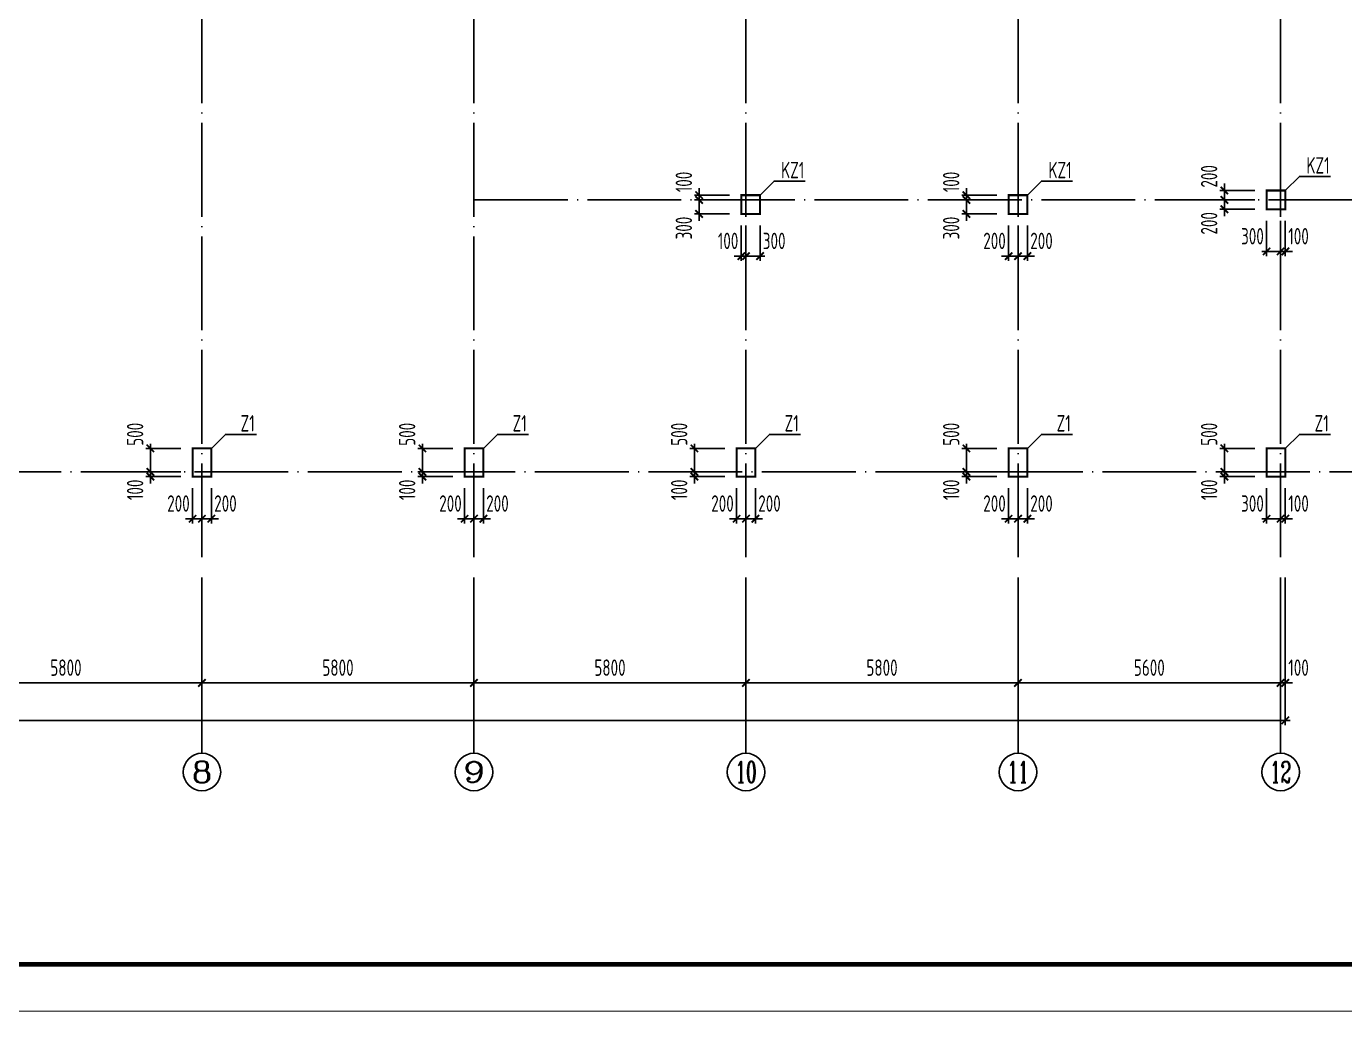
# Model space of a CAD drawing. Extents: x 287065 to 1473467, y 284802 to 344222.
# Drawn here: x 830103 to 858211, y 284802 to 305812 of the extents above; entities that cross this region are included whole.
import ezdxf
from ezdxf.enums import TextEntityAlignment as Align

# ---------------------------------------------------------------- set-up
doc = ezdxf.new("R2010")
doc.units = 0
doc.header["$LTSCALE"] = 1000
doc.linetypes.add('DOTE', pattern=[2.42, 2, -0.2, 0.02, -0.2])
doc.layers.get('0').update_dxf_attribs({"linetype": 'CONTINUOUS'})
doc.layers.get('DEFPOINTS').update_dxf_attribs({"linetype": 'CONTINUOUS'})
for name, color, linetype in [('AXIS', 8, 'DOTE'), ('AXIS_DIM', 3, 'CONTINUOUS'), ('AXIS_TEXT', 3, 'CONTINUOUS'), ('COLU', 7, 'CONTINUOUS'), ('DIM', 3, 'CONTINUOUS'), ('FRAME', 3, 'CONTINUOUS'), ('TEXT', 7, 'CONTINUOUS'), ('TK', 211, 'CONTINUOUS')]:
    doc.layers.add(name, color=color, linetype=linetype)
doc.styles.add('_TCH_AXIS', font='COMPLEX', dxfattribs={"bigfont": 'GBCBIG'})
doc.styles.add('COMPLEX', font='COMPLEX')
doc.styles.add('TSSD_Dimension', font='tssdeng.shx', dxfattribs={"width": 0.7, "bigfont": 'hztxt.shx'})
doc.styles.add('TSSD_Rein', font='tssdeng.shx', dxfattribs={"width": 0.7, "bigfont": 'hztxt.shx'})
doc.dimstyles.new('TSSD_100_100', dxfattribs={"dimtxt": 350, "dimasz": 150, "dimexe": 100, "dimexo": 250, "dimgap": 150, "dimtad": 1, "dimdec": 0, "dimzin": 0, "dimdsep": 46, "dimtxsty": 'TSSD_Dimension', "dimblk": 'ARCHTICK', "dimcen": 0, "dimdle": 100, "dimclrd": 3, "dimclre": 3, "dimclrt": 7, "dimadec": 0, "dimazin": 0, "dimtfac": 1, "dimtdec": 0, "dimtix": 1, "dimtmove": 2, "dimatfit": 3, "dimfxl": 100, "dimtolj": 1, "dimtzin": 0, "dimarcsym": 0})

# ---------------------------------------------------------------- blocks, each defined once
blk = doc.blocks.new('_ARCHTICK')
at = {"color": 0}
blk.add_lwpolyline([(-0.53, -0.53, 0.25, 0.25, 0), (0.53, 0.53, 0.5, 0.5, 0)], format="xyseb", dxfattribs=at)
blk = doc.blocks.new('*D154')
at = {"layer": 'AXIS_DIM', "color": 3, "lineweight": -2}
for p, q in [((828047, 294062), (828047, 291712)), ((833847, 294062), (833847, 291712)), ((827947, 291812), (833947, 291812))]:
    blk.add_line(p, q, dxfattribs=at)
at = {"layer": 'DEFPOINTS', "color": 0}
for p in [(828047, 294312), (833847, 294312), (833847, 291812)]:
    blk.add_point(p, dxfattribs=at)
at = {"layer": 'AXIS_DIM', "color": 3, "lineweight": -2, "xscale": 150, "yscale": 150, "zscale": 150, "rotation": 180}
blk.add_blockref('_ARCHTICK', (828047, 291812), dxfattribs=at)
at = {"layer": 'AXIS_DIM', "color": 3, "lineweight": -2, "xscale": 150, "yscale": 150, "zscale": 150}
blk.add_blockref('_ARCHTICK', (833847, 291812), dxfattribs=at)
at = {"layer": 'AXIS_DIM', "color": 7, "insert": (830947, 292137), "char_height": 350, "attachment_point": 5, "style": 'TSSD_Dimension'}
blk.add_mtext('\\A1;5800', dxfattribs=at)
blk = doc.blocks.new('*D155')
at = {"layer": 'AXIS_DIM', "color": 3, "lineweight": -2}
for p, q in [((833847, 294062), (833847, 291712)), ((839647, 294062), (839647, 291712)), ((833747, 291812), (839747, 291812))]:
    blk.add_line(p, q, dxfattribs=at)
at = {"layer": 'DEFPOINTS', "color": 0}
for p in [(833847, 294312), (839647, 294312), (839647, 291812)]:
    blk.add_point(p, dxfattribs=at)
at = {"layer": 'AXIS_DIM', "color": 3, "lineweight": -2, "xscale": 150, "yscale": 150, "zscale": 150, "rotation": 180}
blk.add_blockref('_ARCHTICK', (833847, 291812), dxfattribs=at)
at = {"layer": 'AXIS_DIM', "color": 3, "lineweight": -2, "xscale": 150, "yscale": 150, "zscale": 150}
blk.add_blockref('_ARCHTICK', (839647, 291812), dxfattribs=at)
at = {"layer": 'AXIS_DIM', "color": 7, "insert": (836747, 292137), "char_height": 350, "attachment_point": 5, "style": 'TSSD_Dimension'}
blk.add_mtext('\\A1;5800', dxfattribs=at)
blk = doc.blocks.new('*D156')
at = {"layer": 'AXIS_DIM', "color": 3, "lineweight": -2}
for p, q in [((839647, 294062), (839647, 291712)), ((845447, 294062), (845447, 291712)), ((839547, 291812), (845547, 291812))]:
    blk.add_line(p, q, dxfattribs=at)
at = {"layer": 'DEFPOINTS', "color": 0}
for p in [(839647, 294312), (845447, 294312), (845447, 291812)]:
    blk.add_point(p, dxfattribs=at)
at = {"layer": 'AXIS_DIM', "color": 3, "lineweight": -2, "xscale": 150, "yscale": 150, "zscale": 150, "rotation": 180}
blk.add_blockref('_ARCHTICK', (839647, 291812), dxfattribs=at)
at = {"layer": 'AXIS_DIM', "color": 3, "lineweight": -2, "xscale": 150, "yscale": 150, "zscale": 150}
blk.add_blockref('_ARCHTICK', (845447, 291812), dxfattribs=at)
at = {"layer": 'AXIS_DIM', "color": 7, "insert": (842547, 292137), "char_height": 350, "attachment_point": 5, "style": 'TSSD_Dimension'}
blk.add_mtext('\\A1;5800', dxfattribs=at)
blk = doc.blocks.new('*D157')
at = {"layer": 'AXIS_DIM', "color": 3, "lineweight": -2}
for p, q in [((845447, 294062), (845447, 291712)), ((851247, 294062), (851247, 291712)), ((845347, 291812), (851347, 291812))]:
    blk.add_line(p, q, dxfattribs=at)
at = {"layer": 'DEFPOINTS', "color": 0}
for p in [(845447, 294312), (851247, 294312), (851247, 291812)]:
    blk.add_point(p, dxfattribs=at)
at = {"layer": 'AXIS_DIM', "color": 3, "lineweight": -2, "xscale": 150, "yscale": 150, "zscale": 150, "rotation": 180}
blk.add_blockref('_ARCHTICK', (845447, 291812), dxfattribs=at)
at = {"layer": 'AXIS_DIM', "color": 3, "lineweight": -2, "xscale": 150, "yscale": 150, "zscale": 150}
blk.add_blockref('_ARCHTICK', (851247, 291812), dxfattribs=at)
at = {"layer": 'AXIS_DIM', "color": 7, "insert": (848347, 292137), "char_height": 350, "attachment_point": 5, "style": 'TSSD_Dimension'}
blk.add_mtext('\\A1;5800', dxfattribs=at)
blk = doc.blocks.new('*D158')
at = {"layer": 'AXIS_DIM', "color": 3, "lineweight": -2}
for p, q in [((851247, 294062), (851247, 291712)), ((856847, 294062), (856847, 291712)), ((851147, 291812), (856947, 291812))]:
    blk.add_line(p, q, dxfattribs=at)
at = {"layer": 'DEFPOINTS', "color": 0}
for p in [(851247, 294312), (856847, 294312), (856847, 291812)]:
    blk.add_point(p, dxfattribs=at)
at = {"layer": 'AXIS_DIM', "color": 3, "lineweight": -2, "xscale": 150, "yscale": 150, "zscale": 150, "rotation": 180}
blk.add_blockref('_ARCHTICK', (851247, 291812), dxfattribs=at)
at = {"layer": 'AXIS_DIM', "color": 3, "lineweight": -2, "xscale": 150, "yscale": 150, "zscale": 150}
blk.add_blockref('_ARCHTICK', (856847, 291812), dxfattribs=at)
at = {"layer": 'AXIS_DIM', "color": 7, "insert": (854047, 292137), "char_height": 350, "attachment_point": 5, "style": 'TSSD_Dimension'}
blk.add_mtext('\\A1;5600', dxfattribs=at)
blk = doc.blocks.new('*D159')
at = {"layer": 'AXIS_DIM', "color": 3, "lineweight": -2}
for p, q in [((856847, 294062), (856847, 291712)), ((856947, 294062), (856947, 291712)), ((856847, 291812), (856697, 291812)), ((856847, 291812), (856947, 291812)), ((856947, 291812), (857097, 291812))]:
    blk.add_line(p, q, dxfattribs=at)
at = {"layer": 'DEFPOINTS', "color": 0}
for p in [(856847, 294312), (856947, 294312), (856947, 291812)]:
    blk.add_point(p, dxfattribs=at)
at = {"layer": 'AXIS_DIM', "color": 3, "lineweight": -2, "xscale": 150, "yscale": 150, "zscale": 150}
blk.add_blockref('_ARCHTICK', (856847, 291812), dxfattribs=at)
at = {"layer": 'AXIS_DIM', "color": 3, "lineweight": -2, "xscale": 150, "yscale": 150, "zscale": 150, "rotation": 180}
blk.add_blockref('_ARCHTICK', (856947, 291812), dxfattribs=at)
at = {"layer": 'AXIS_DIM', "color": 7, "insert": (857229, 292137), "char_height": 350, "attachment_point": 5, "style": 'TSSD_Dimension'}
blk.add_mtext('\\A1;100', dxfattribs=at)
blk = doc.blocks.new('*D160')
at = {"layer": 'AXIS_DIM', "color": 3, "lineweight": -2}
for p, q in [((794447, 294062), (794447, 290912)), ((856947, 294062), (856947, 290912)), ((794347, 291012), (857047, 291012))]:
    blk.add_line(p, q, dxfattribs=at)
at = {"layer": 'DEFPOINTS', "color": 0}
for p in [(794447, 294312), (856947, 294312), (856947, 291012)]:
    blk.add_point(p, dxfattribs=at)
at = {"layer": 'AXIS_DIM', "color": 3, "lineweight": -2, "xscale": 150, "yscale": 150, "zscale": 150, "rotation": 180}
blk.add_blockref('_ARCHTICK', (794447, 291012), dxfattribs=at)
at = {"layer": 'AXIS_DIM', "color": 3, "lineweight": -2, "xscale": 150, "yscale": 150, "zscale": 150}
blk.add_blockref('_ARCHTICK', (856947, 291012), dxfattribs=at)
at = {"layer": 'AXIS_DIM', "color": 7, "insert": (825697, 291337), "char_height": 350, "attachment_point": 5, "style": 'TSSD_Dimension'}
blk.add_mtext('\\A1;62500', dxfattribs=at)
blk = doc.blocks.new('_AXISO')
blk.add_circle((0, 0), 0.5)
at = {"layer": 'AXIS_TEXT', "style": 'COMPLEX', "width": 1.041667}
blk.add_attdef('A', text='', height=0.56, dxfattribs=at).set_placement((-0.25, -0.28), (0.25, -0.28), align=Align.FIT)
blk = doc.blocks.new('TK-A2+(891X420)')
at = {"layer": 'FRAME'}
for points in [[(626537, 392605, 20, 20, 0), (626537, 350605, 20, 20, 0), (715637, 350605, 20, 20, 0), (715637, 392605, 20, 20, 0)], [(629037, 391605, 100, 100, 0), (629037, 351605, 100, 100, 0), (714637, 351605, 100, 100, 0), (714637, 391605, 100, 100, 0)]]:
    blk.add_lwpolyline(points, format="xyseb", close=True, dxfattribs=at)
blk = doc.blocks.new('*D241')
at = {"layer": 'DEFPOINTS', "color": 0}
for p in [(833647, 296212), (833847, 296212), (833847, 295312)]:
    blk.add_point(p, dxfattribs=at)
at = {"layer": 'DIM', "color": 3, "lineweight": -2}
for p, q in [((833647, 295962), (833647, 295212)), ((833847, 295962), (833847, 295212)), ((833647, 295312), (833497, 295312)), ((833647, 295312), (833847, 295312)), ((833847, 295312), (833997, 295312))]:
    blk.add_line(p, q, dxfattribs=at)
at = {"layer": 'DIM', "color": 3, "lineweight": -2, "xscale": 150, "yscale": 150, "zscale": 150}
blk.add_blockref('_ARCHTICK', (833647, 295312), dxfattribs=at)
at = {"layer": 'DIM', "color": 3, "lineweight": -2, "xscale": 150, "yscale": 150, "zscale": 150, "rotation": 180}
blk.add_blockref('_ARCHTICK', (833847, 295312), dxfattribs=at)
at = {"layer": 'DIM', "color": 7, "insert": (833346, 295637), "char_height": 350, "attachment_point": 5, "style": 'TSSD_Dimension'}
blk.add_mtext('\\A1;200', dxfattribs=at)
blk = doc.blocks.new('*D242')
at = {"layer": 'DEFPOINTS', "color": 0}
for p in [(833847, 296212), (834047, 296212), (834047, 295312)]:
    blk.add_point(p, dxfattribs=at)
at = {"layer": 'DIM', "color": 3, "lineweight": -2}
for p, q in [((833847, 295962), (833847, 295212)), ((834047, 295962), (834047, 295212)), ((833847, 295312), (833697, 295312)), ((833847, 295312), (834047, 295312)), ((834047, 295312), (834197, 295312))]:
    blk.add_line(p, q, dxfattribs=at)
at = {"layer": 'DIM', "color": 3, "lineweight": -2, "xscale": 150, "yscale": 150, "zscale": 150}
blk.add_blockref('_ARCHTICK', (833847, 295312), dxfattribs=at)
at = {"layer": 'DIM', "color": 3, "lineweight": -2, "xscale": 150, "yscale": 150, "zscale": 150, "rotation": 180}
blk.add_blockref('_ARCHTICK', (834047, 295312), dxfattribs=at)
at = {"layer": 'DIM', "color": 7, "insert": (834348, 295637), "char_height": 350, "attachment_point": 5, "style": 'TSSD_Dimension'}
blk.add_mtext('\\A1;200', dxfattribs=at)
blk = doc.blocks.new('*D243')
at = {"layer": 'DEFPOINTS', "color": 0}
for p in [(832747, 296312), (833647, 296312), (833647, 296212)]:
    blk.add_point(p, dxfattribs=at)
at = {"layer": 'DIM', "color": 3, "lineweight": -2}
for p, q in [((833397, 296312), (832647, 296312)), ((832747, 296312), (832747, 296462)), ((832747, 296212), (832747, 296312)), ((833397, 296212), (832647, 296212)), ((832747, 296212), (832747, 296062))]:
    blk.add_line(p, q, dxfattribs=at)
at = {"layer": 'DIM', "color": 3, "lineweight": -2, "xscale": 150, "yscale": 150, "zscale": 150}
for p, rotation in [((832747, 296312), 270), ((832747, 296212), 90)]:
    blk.add_blockref('_ARCHTICK', p, dxfattribs=dict(at, rotation=rotation))
at = {"layer": 'DIM', "color": 7, "insert": (832422, 295929), "char_height": 350, "attachment_point": 5, "rotation": 90, "style": 'TSSD_Dimension'}
blk.add_mtext('\\A1;100', dxfattribs=at)
blk = doc.blocks.new('*D244')
at = {"layer": 'DEFPOINTS', "color": 0}
for p in [(832747, 296812), (833647, 296812), (833647, 296312)]:
    blk.add_point(p, dxfattribs=at)
at = {"layer": 'DIM', "color": 3, "lineweight": -2}
for p, q in [((832747, 296212), (832747, 296912)), ((833397, 296812), (832647, 296812)), ((833397, 296312), (832647, 296312))]:
    blk.add_line(p, q, dxfattribs=at)
at = {"layer": 'DIM', "color": 3, "lineweight": -2, "xscale": 150, "yscale": 150, "zscale": 150}
for p, rotation in [((832747, 296812), 90), ((832747, 296312), 270)]:
    blk.add_blockref('_ARCHTICK', p, dxfattribs=dict(at, rotation=rotation))
at = {"layer": 'DIM', "color": 7, "insert": (832422, 297113), "char_height": 350, "attachment_point": 5, "rotation": 90, "style": 'TSSD_Dimension'}
blk.add_mtext('\\A1;500', dxfattribs=at)
blk = doc.blocks.new('*D249')
at = {"layer": 'DEFPOINTS', "color": 0}
for p in [(839447, 296212), (839647, 296212), (839647, 295312)]:
    blk.add_point(p, dxfattribs=at)
at = {"layer": 'DIM', "color": 3, "lineweight": -2}
for p, q in [((839447, 295962), (839447, 295212)), ((839647, 295962), (839647, 295212)), ((839447, 295312), (839297, 295312)), ((839447, 295312), (839647, 295312)), ((839647, 295312), (839797, 295312))]:
    blk.add_line(p, q, dxfattribs=at)
at = {"layer": 'DIM', "color": 3, "lineweight": -2, "xscale": 150, "yscale": 150, "zscale": 150}
blk.add_blockref('_ARCHTICK', (839447, 295312), dxfattribs=at)
at = {"layer": 'DIM', "color": 3, "lineweight": -2, "xscale": 150, "yscale": 150, "zscale": 150, "rotation": 180}
blk.add_blockref('_ARCHTICK', (839647, 295312), dxfattribs=at)
at = {"layer": 'DIM', "color": 7, "insert": (839146, 295637), "char_height": 350, "attachment_point": 5, "style": 'TSSD_Dimension'}
blk.add_mtext('\\A1;200', dxfattribs=at)
blk = doc.blocks.new('*D250')
at = {"layer": 'DEFPOINTS', "color": 0}
for p in [(839647, 296212), (839847, 296212), (839847, 295312)]:
    blk.add_point(p, dxfattribs=at)
at = {"layer": 'DIM', "color": 3, "lineweight": -2}
for p, q in [((839647, 295962), (839647, 295212)), ((839847, 295962), (839847, 295212)), ((839647, 295312), (839497, 295312)), ((839647, 295312), (839847, 295312)), ((839847, 295312), (839997, 295312))]:
    blk.add_line(p, q, dxfattribs=at)
at = {"layer": 'DIM', "color": 3, "lineweight": -2, "xscale": 150, "yscale": 150, "zscale": 150}
blk.add_blockref('_ARCHTICK', (839647, 295312), dxfattribs=at)
at = {"layer": 'DIM', "color": 3, "lineweight": -2, "xscale": 150, "yscale": 150, "zscale": 150, "rotation": 180}
blk.add_blockref('_ARCHTICK', (839847, 295312), dxfattribs=at)
at = {"layer": 'DIM', "color": 7, "insert": (840148, 295637), "char_height": 350, "attachment_point": 5, "style": 'TSSD_Dimension'}
blk.add_mtext('\\A1;200', dxfattribs=at)
blk = doc.blocks.new('*D251')
at = {"layer": 'DEFPOINTS', "color": 0}
for p in [(838547, 296312), (839447, 296312), (839447, 296212)]:
    blk.add_point(p, dxfattribs=at)
at = {"layer": 'DIM', "color": 3, "lineweight": -2}
for p, q in [((839197, 296312), (838447, 296312)), ((838547, 296312), (838547, 296462)), ((838547, 296212), (838547, 296312)), ((839197, 296212), (838447, 296212)), ((838547, 296212), (838547, 296062))]:
    blk.add_line(p, q, dxfattribs=at)
at = {"layer": 'DIM', "color": 3, "lineweight": -2, "xscale": 150, "yscale": 150, "zscale": 150}
for p, rotation in [((838547, 296312), 270), ((838547, 296212), 90)]:
    blk.add_blockref('_ARCHTICK', p, dxfattribs=dict(at, rotation=rotation))
at = {"layer": 'DIM', "color": 7, "insert": (838222, 295929), "char_height": 350, "attachment_point": 5, "rotation": 90, "style": 'TSSD_Dimension'}
blk.add_mtext('\\A1;100', dxfattribs=at)
blk = doc.blocks.new('*D252')
at = {"layer": 'DEFPOINTS', "color": 0}
for p in [(838547, 296812), (839447, 296812), (839447, 296312)]:
    blk.add_point(p, dxfattribs=at)
at = {"layer": 'DIM', "color": 3, "lineweight": -2}
for p, q in [((838547, 296212), (838547, 296912)), ((839197, 296812), (838447, 296812)), ((839197, 296312), (838447, 296312))]:
    blk.add_line(p, q, dxfattribs=at)
at = {"layer": 'DIM', "color": 3, "lineweight": -2, "xscale": 150, "yscale": 150, "zscale": 150}
for p, rotation in [((838547, 296812), 90), ((838547, 296312), 270)]:
    blk.add_blockref('_ARCHTICK', p, dxfattribs=dict(at, rotation=rotation))
at = {"layer": 'DIM', "color": 7, "insert": (838222, 297113), "char_height": 350, "attachment_point": 5, "rotation": 90, "style": 'TSSD_Dimension'}
blk.add_mtext('\\A1;500', dxfattribs=at)
blk = doc.blocks.new('*D257')
at = {"layer": 'DEFPOINTS', "color": 0}
for p in [(845247, 296212), (845447, 296212), (845447, 295312)]:
    blk.add_point(p, dxfattribs=at)
at = {"layer": 'DIM', "color": 3, "lineweight": -2}
for p, q in [((845247, 295962), (845247, 295212)), ((845447, 295962), (845447, 295212)), ((845247, 295312), (845097, 295312)), ((845247, 295312), (845447, 295312)), ((845447, 295312), (845597, 295312))]:
    blk.add_line(p, q, dxfattribs=at)
at = {"layer": 'DIM', "color": 3, "lineweight": -2, "xscale": 150, "yscale": 150, "zscale": 150}
blk.add_blockref('_ARCHTICK', (845247, 295312), dxfattribs=at)
at = {"layer": 'DIM', "color": 3, "lineweight": -2, "xscale": 150, "yscale": 150, "zscale": 150, "rotation": 180}
blk.add_blockref('_ARCHTICK', (845447, 295312), dxfattribs=at)
at = {"layer": 'DIM', "color": 7, "insert": (844946, 295637), "char_height": 350, "attachment_point": 5, "style": 'TSSD_Dimension'}
blk.add_mtext('\\A1;200', dxfattribs=at)
blk = doc.blocks.new('*D258')
at = {"layer": 'DEFPOINTS', "color": 0}
for p in [(845447, 296212), (845647, 296212), (845647, 295312)]:
    blk.add_point(p, dxfattribs=at)
at = {"layer": 'DIM', "color": 3, "lineweight": -2}
for p, q in [((845447, 295962), (845447, 295212)), ((845647, 295962), (845647, 295212)), ((845447, 295312), (845297, 295312)), ((845447, 295312), (845647, 295312)), ((845647, 295312), (845797, 295312))]:
    blk.add_line(p, q, dxfattribs=at)
at = {"layer": 'DIM', "color": 3, "lineweight": -2, "xscale": 150, "yscale": 150, "zscale": 150}
blk.add_blockref('_ARCHTICK', (845447, 295312), dxfattribs=at)
at = {"layer": 'DIM', "color": 3, "lineweight": -2, "xscale": 150, "yscale": 150, "zscale": 150, "rotation": 180}
blk.add_blockref('_ARCHTICK', (845647, 295312), dxfattribs=at)
at = {"layer": 'DIM', "color": 7, "insert": (845948, 295637), "char_height": 350, "attachment_point": 5, "style": 'TSSD_Dimension'}
blk.add_mtext('\\A1;200', dxfattribs=at)
blk = doc.blocks.new('*D259')
at = {"layer": 'DEFPOINTS', "color": 0}
for p in [(844347, 296312), (845247, 296312), (845247, 296212)]:
    blk.add_point(p, dxfattribs=at)
at = {"layer": 'DIM', "color": 3, "lineweight": -2}
for p, q in [((844997, 296312), (844247, 296312)), ((844347, 296312), (844347, 296462)), ((844347, 296212), (844347, 296312)), ((844997, 296212), (844247, 296212)), ((844347, 296212), (844347, 296062))]:
    blk.add_line(p, q, dxfattribs=at)
at = {"layer": 'DIM', "color": 3, "lineweight": -2, "xscale": 150, "yscale": 150, "zscale": 150}
for p, rotation in [((844347, 296312), 270), ((844347, 296212), 90)]:
    blk.add_blockref('_ARCHTICK', p, dxfattribs=dict(at, rotation=rotation))
at = {"layer": 'DIM', "color": 7, "insert": (844022, 295929), "char_height": 350, "attachment_point": 5, "rotation": 90, "style": 'TSSD_Dimension'}
blk.add_mtext('\\A1;100', dxfattribs=at)
blk = doc.blocks.new('*D260')
at = {"layer": 'DEFPOINTS', "color": 0}
for p in [(844347, 296812), (845247, 296812), (845247, 296312)]:
    blk.add_point(p, dxfattribs=at)
at = {"layer": 'DIM', "color": 3, "lineweight": -2}
for p, q in [((844347, 296212), (844347, 296912)), ((844997, 296812), (844247, 296812)), ((844997, 296312), (844247, 296312))]:
    blk.add_line(p, q, dxfattribs=at)
at = {"layer": 'DIM', "color": 3, "lineweight": -2, "xscale": 150, "yscale": 150, "zscale": 150}
for p, rotation in [((844347, 296812), 90), ((844347, 296312), 270)]:
    blk.add_blockref('_ARCHTICK', p, dxfattribs=dict(at, rotation=rotation))
at = {"layer": 'DIM', "color": 7, "insert": (844022, 297113), "char_height": 350, "attachment_point": 5, "rotation": 90, "style": 'TSSD_Dimension'}
blk.add_mtext('\\A1;500', dxfattribs=at)
blk = doc.blocks.new('*D265')
at = {"layer": 'DEFPOINTS', "color": 0}
for p in [(851047, 296212), (851247, 296212), (851247, 295312)]:
    blk.add_point(p, dxfattribs=at)
at = {"layer": 'DIM', "color": 3, "lineweight": -2}
for p, q in [((851047, 295962), (851047, 295212)), ((851247, 295962), (851247, 295212)), ((851047, 295312), (850897, 295312)), ((851047, 295312), (851247, 295312)), ((851247, 295312), (851397, 295312))]:
    blk.add_line(p, q, dxfattribs=at)
at = {"layer": 'DIM', "color": 3, "lineweight": -2, "xscale": 150, "yscale": 150, "zscale": 150}
blk.add_blockref('_ARCHTICK', (851047, 295312), dxfattribs=at)
at = {"layer": 'DIM', "color": 3, "lineweight": -2, "xscale": 150, "yscale": 150, "zscale": 150, "rotation": 180}
blk.add_blockref('_ARCHTICK', (851247, 295312), dxfattribs=at)
at = {"layer": 'DIM', "color": 7, "insert": (850746, 295637), "char_height": 350, "attachment_point": 5, "style": 'TSSD_Dimension'}
blk.add_mtext('\\A1;200', dxfattribs=at)
blk = doc.blocks.new('*D266')
at = {"layer": 'DEFPOINTS', "color": 0}
for p in [(851247, 296212), (851447, 296212), (851447, 295312)]:
    blk.add_point(p, dxfattribs=at)
at = {"layer": 'DIM', "color": 3, "lineweight": -2}
for p, q in [((851247, 295962), (851247, 295212)), ((851447, 295962), (851447, 295212)), ((851247, 295312), (851097, 295312)), ((851247, 295312), (851447, 295312)), ((851447, 295312), (851597, 295312))]:
    blk.add_line(p, q, dxfattribs=at)
at = {"layer": 'DIM', "color": 3, "lineweight": -2, "xscale": 150, "yscale": 150, "zscale": 150}
blk.add_blockref('_ARCHTICK', (851247, 295312), dxfattribs=at)
at = {"layer": 'DIM', "color": 3, "lineweight": -2, "xscale": 150, "yscale": 150, "zscale": 150, "rotation": 180}
blk.add_blockref('_ARCHTICK', (851447, 295312), dxfattribs=at)
at = {"layer": 'DIM', "color": 7, "insert": (851748, 295637), "char_height": 350, "attachment_point": 5, "style": 'TSSD_Dimension'}
blk.add_mtext('\\A1;200', dxfattribs=at)
blk = doc.blocks.new('*D267')
at = {"layer": 'DEFPOINTS', "color": 0}
for p in [(850147, 296312), (851047, 296312), (851047, 296212)]:
    blk.add_point(p, dxfattribs=at)
at = {"layer": 'DIM', "color": 3, "lineweight": -2}
for p, q in [((850797, 296312), (850047, 296312)), ((850147, 296312), (850147, 296462)), ((850147, 296212), (850147, 296312)), ((850797, 296212), (850047, 296212)), ((850147, 296212), (850147, 296062))]:
    blk.add_line(p, q, dxfattribs=at)
at = {"layer": 'DIM', "color": 3, "lineweight": -2, "xscale": 150, "yscale": 150, "zscale": 150}
for p, rotation in [((850147, 296312), 270), ((850147, 296212), 90)]:
    blk.add_blockref('_ARCHTICK', p, dxfattribs=dict(at, rotation=rotation))
at = {"layer": 'DIM', "color": 7, "insert": (849822, 295929), "char_height": 350, "attachment_point": 5, "rotation": 90, "style": 'TSSD_Dimension'}
blk.add_mtext('\\A1;100', dxfattribs=at)
blk = doc.blocks.new('*D268')
at = {"layer": 'DEFPOINTS', "color": 0}
for p in [(850147, 296812), (851047, 296812), (851047, 296312)]:
    blk.add_point(p, dxfattribs=at)
at = {"layer": 'DIM', "color": 3, "lineweight": -2}
for p, q in [((850147, 296212), (850147, 296912)), ((850797, 296812), (850047, 296812)), ((850797, 296312), (850047, 296312))]:
    blk.add_line(p, q, dxfattribs=at)
at = {"layer": 'DIM', "color": 3, "lineweight": -2, "xscale": 150, "yscale": 150, "zscale": 150}
for p, rotation in [((850147, 296812), 90), ((850147, 296312), 270)]:
    blk.add_blockref('_ARCHTICK', p, dxfattribs=dict(at, rotation=rotation))
at = {"layer": 'DIM', "color": 7, "insert": (849822, 297113), "char_height": 350, "attachment_point": 5, "rotation": 90, "style": 'TSSD_Dimension'}
blk.add_mtext('\\A1;500', dxfattribs=at)
blk = doc.blocks.new('*D273')
at = {"layer": 'DEFPOINTS', "color": 0}
for p in [(856547, 296212), (856847, 296212), (856847, 295312)]:
    blk.add_point(p, dxfattribs=at)
at = {"layer": 'DIM', "color": 3, "lineweight": -2}
for p, q in [((856547, 295962), (856547, 295212)), ((856847, 295962), (856847, 295212)), ((856447, 295312), (856947, 295312))]:
    blk.add_line(p, q, dxfattribs=at)
at = {"layer": 'DIM', "color": 3, "lineweight": -2, "xscale": 150, "yscale": 150, "zscale": 150, "rotation": 180}
blk.add_blockref('_ARCHTICK', (856547, 295312), dxfattribs=at)
at = {"layer": 'DIM', "color": 3, "lineweight": -2, "xscale": 150, "yscale": 150, "zscale": 150}
blk.add_blockref('_ARCHTICK', (856847, 295312), dxfattribs=at)
at = {"layer": 'DIM', "color": 7, "insert": (856246, 295637), "char_height": 350, "attachment_point": 5, "style": 'TSSD_Dimension'}
blk.add_mtext('\\A1;300', dxfattribs=at)
blk = doc.blocks.new('*D274')
at = {"layer": 'DEFPOINTS', "color": 0}
for p in [(856847, 296212), (856947, 296212), (856947, 295312)]:
    blk.add_point(p, dxfattribs=at)
at = {"layer": 'DIM', "color": 3, "lineweight": -2}
for p, q in [((856847, 295962), (856847, 295212)), ((856947, 295962), (856947, 295212)), ((856847, 295312), (856697, 295312)), ((856847, 295312), (856947, 295312)), ((856947, 295312), (857097, 295312))]:
    blk.add_line(p, q, dxfattribs=at)
at = {"layer": 'DIM', "color": 3, "lineweight": -2, "xscale": 150, "yscale": 150, "zscale": 150}
blk.add_blockref('_ARCHTICK', (856847, 295312), dxfattribs=at)
at = {"layer": 'DIM', "color": 3, "lineweight": -2, "xscale": 150, "yscale": 150, "zscale": 150, "rotation": 180}
blk.add_blockref('_ARCHTICK', (856947, 295312), dxfattribs=at)
at = {"layer": 'DIM', "color": 7, "insert": (857229, 295637), "char_height": 350, "attachment_point": 5, "style": 'TSSD_Dimension'}
blk.add_mtext('\\A1;100', dxfattribs=at)
blk = doc.blocks.new('*D275')
at = {"layer": 'DEFPOINTS', "color": 0}
for p in [(855647, 296312), (856547, 296312), (856547, 296212)]:
    blk.add_point(p, dxfattribs=at)
at = {"layer": 'DIM', "color": 3, "lineweight": -2}
for p, q in [((856297, 296312), (855547, 296312)), ((855647, 296312), (855647, 296462)), ((855647, 296212), (855647, 296312)), ((856297, 296212), (855547, 296212)), ((855647, 296212), (855647, 296062))]:
    blk.add_line(p, q, dxfattribs=at)
at = {"layer": 'DIM', "color": 3, "lineweight": -2, "xscale": 150, "yscale": 150, "zscale": 150}
for p, rotation in [((855647, 296312), 270), ((855647, 296212), 90)]:
    blk.add_blockref('_ARCHTICK', p, dxfattribs=dict(at, rotation=rotation))
at = {"layer": 'DIM', "color": 7, "insert": (855322, 295929), "char_height": 350, "attachment_point": 5, "rotation": 90, "style": 'TSSD_Dimension'}
blk.add_mtext('\\A1;100', dxfattribs=at)
blk = doc.blocks.new('*D276')
at = {"layer": 'DEFPOINTS', "color": 0}
for p in [(855647, 296812), (856547, 296812), (856547, 296312)]:
    blk.add_point(p, dxfattribs=at)
at = {"layer": 'DIM', "color": 3, "lineweight": -2}
for p, q in [((855647, 296212), (855647, 296912)), ((856297, 296812), (855547, 296812)), ((856297, 296312), (855547, 296312))]:
    blk.add_line(p, q, dxfattribs=at)
at = {"layer": 'DIM', "color": 3, "lineweight": -2, "xscale": 150, "yscale": 150, "zscale": 150}
for p, rotation in [((855647, 296812), 90), ((855647, 296312), 270)]:
    blk.add_blockref('_ARCHTICK', p, dxfattribs=dict(at, rotation=rotation))
at = {"layer": 'DIM', "color": 7, "insert": (855322, 297113), "char_height": 350, "attachment_point": 5, "rotation": 90, "style": 'TSSD_Dimension'}
blk.add_mtext('\\A1;500', dxfattribs=at)
blk = doc.blocks.new('*D281')
at = {"layer": 'DEFPOINTS', "color": 0}
for p in [(845347, 301812), (845447, 301812), (845447, 300912)]:
    blk.add_point(p, dxfattribs=at)
at = {"layer": 'DIM', "color": 3, "lineweight": -2}
for p, q in [((845347, 301562), (845347, 300812)), ((845447, 301562), (845447, 300812)), ((845347, 300912), (845197, 300912)), ((845347, 300912), (845447, 300912)), ((845447, 300912), (845597, 300912))]:
    blk.add_line(p, q, dxfattribs=at)
at = {"layer": 'DIM', "color": 3, "lineweight": -2, "xscale": 150, "yscale": 150, "zscale": 150}
blk.add_blockref('_ARCHTICK', (845347, 300912), dxfattribs=at)
at = {"layer": 'DIM', "color": 3, "lineweight": -2, "xscale": 150, "yscale": 150, "zscale": 150, "rotation": 180}
blk.add_blockref('_ARCHTICK', (845447, 300912), dxfattribs=at)
at = {"layer": 'DIM', "color": 7, "insert": (845065, 301237), "char_height": 350, "attachment_point": 5, "style": 'TSSD_Dimension'}
blk.add_mtext('\\A1;100', dxfattribs=at)
blk = doc.blocks.new('*D282')
at = {"layer": 'DEFPOINTS', "color": 0}
for p in [(845447, 301812), (845747, 301812), (845747, 300912)]:
    blk.add_point(p, dxfattribs=at)
at = {"layer": 'DIM', "color": 3, "lineweight": -2}
for p, q in [((845447, 301562), (845447, 300812)), ((845747, 301562), (845747, 300812)), ((845347, 300912), (845847, 300912))]:
    blk.add_line(p, q, dxfattribs=at)
at = {"layer": 'DIM', "color": 3, "lineweight": -2, "xscale": 150, "yscale": 150, "zscale": 150, "rotation": 180}
blk.add_blockref('_ARCHTICK', (845447, 300912), dxfattribs=at)
at = {"layer": 'DIM', "color": 3, "lineweight": -2, "xscale": 150, "yscale": 150, "zscale": 150}
blk.add_blockref('_ARCHTICK', (845747, 300912), dxfattribs=at)
at = {"layer": 'DIM', "color": 7, "insert": (846048, 301237), "char_height": 350, "attachment_point": 5, "style": 'TSSD_Dimension'}
blk.add_mtext('\\A1;300', dxfattribs=at)
blk = doc.blocks.new('*D283')
at = {"layer": 'DEFPOINTS', "color": 0}
for p in [(844447, 302112), (845347, 302112), (845347, 301812)]:
    blk.add_point(p, dxfattribs=at)
at = {"layer": 'DIM', "color": 3, "lineweight": -2}
for p, q in [((844447, 302112), (844447, 302262)), ((845097, 302112), (844347, 302112)), ((844447, 301812), (844447, 302112)), ((845097, 301812), (844347, 301812)), ((844447, 301812), (844447, 301662))]:
    blk.add_line(p, q, dxfattribs=at)
at = {"layer": 'DIM', "color": 3, "lineweight": -2, "xscale": 150, "yscale": 150, "zscale": 150}
for p, rotation in [((844447, 302112), 270), ((844447, 301812), 90)]:
    blk.add_blockref('_ARCHTICK', p, dxfattribs=dict(at, rotation=rotation))
at = {"layer": 'DIM', "color": 7, "insert": (844122, 301511), "char_height": 350, "attachment_point": 5, "rotation": 90, "style": 'TSSD_Dimension'}
blk.add_mtext('\\A1;300', dxfattribs=at)
blk = doc.blocks.new('*D284')
at = {"layer": 'DEFPOINTS', "color": 0}
for p in [(844447, 302212), (845347, 302212), (845347, 302112)]:
    blk.add_point(p, dxfattribs=at)
at = {"layer": 'DIM', "color": 3, "lineweight": -2}
for p, q in [((845097, 302212), (844347, 302212)), ((844447, 302212), (844447, 302362)), ((844447, 302112), (844447, 302212)), ((845097, 302112), (844347, 302112)), ((844447, 302112), (844447, 301962))]:
    blk.add_line(p, q, dxfattribs=at)
at = {"layer": 'DIM', "color": 3, "lineweight": -2, "xscale": 150, "yscale": 150, "zscale": 150}
for p, rotation in [((844447, 302212), 270), ((844447, 302112), 90)]:
    blk.add_blockref('_ARCHTICK', p, dxfattribs=dict(at, rotation=rotation))
at = {"layer": 'DIM', "color": 7, "insert": (844122, 302494), "char_height": 350, "attachment_point": 5, "rotation": 90, "style": 'TSSD_Dimension'}
blk.add_mtext('\\A1;100', dxfattribs=at)
blk = doc.blocks.new('*D285')
at = {"layer": 'DEFPOINTS', "color": 0}
for p in [(851047, 301812), (851247, 301812), (851247, 300912)]:
    blk.add_point(p, dxfattribs=at)
at = {"layer": 'DIM', "color": 3, "lineweight": -2}
for p, q in [((851047, 301562), (851047, 300812)), ((851247, 301562), (851247, 300812)), ((851047, 300912), (850897, 300912)), ((851047, 300912), (851247, 300912)), ((851247, 300912), (851397, 300912))]:
    blk.add_line(p, q, dxfattribs=at)
at = {"layer": 'DIM', "color": 3, "lineweight": -2, "xscale": 150, "yscale": 150, "zscale": 150}
blk.add_blockref('_ARCHTICK', (851047, 300912), dxfattribs=at)
at = {"layer": 'DIM', "color": 3, "lineweight": -2, "xscale": 150, "yscale": 150, "zscale": 150, "rotation": 180}
blk.add_blockref('_ARCHTICK', (851247, 300912), dxfattribs=at)
at = {"layer": 'DIM', "color": 7, "insert": (850746, 301237), "char_height": 350, "attachment_point": 5, "style": 'TSSD_Dimension'}
blk.add_mtext('\\A1;200', dxfattribs=at)
blk = doc.blocks.new('*D286')
at = {"layer": 'DEFPOINTS', "color": 0}
for p in [(851247, 301812), (851447, 301812), (851447, 300912)]:
    blk.add_point(p, dxfattribs=at)
at = {"layer": 'DIM', "color": 3, "lineweight": -2}
for p, q in [((851247, 301562), (851247, 300812)), ((851447, 301562), (851447, 300812)), ((851247, 300912), (851097, 300912)), ((851247, 300912), (851447, 300912)), ((851447, 300912), (851597, 300912))]:
    blk.add_line(p, q, dxfattribs=at)
at = {"layer": 'DIM', "color": 3, "lineweight": -2, "xscale": 150, "yscale": 150, "zscale": 150}
blk.add_blockref('_ARCHTICK', (851247, 300912), dxfattribs=at)
at = {"layer": 'DIM', "color": 3, "lineweight": -2, "xscale": 150, "yscale": 150, "zscale": 150, "rotation": 180}
blk.add_blockref('_ARCHTICK', (851447, 300912), dxfattribs=at)
at = {"layer": 'DIM', "color": 7, "insert": (851748, 301237), "char_height": 350, "attachment_point": 5, "style": 'TSSD_Dimension'}
blk.add_mtext('\\A1;200', dxfattribs=at)
blk = doc.blocks.new('*D287')
at = {"layer": 'DEFPOINTS', "color": 0}
for p in [(850147, 302112), (851047, 302112), (851047, 301812)]:
    blk.add_point(p, dxfattribs=at)
at = {"layer": 'DIM', "color": 3, "lineweight": -2}
for p, q in [((850147, 302112), (850147, 302262)), ((850797, 302112), (850047, 302112)), ((850147, 301812), (850147, 302112)), ((850797, 301812), (850047, 301812)), ((850147, 301812), (850147, 301662))]:
    blk.add_line(p, q, dxfattribs=at)
at = {"layer": 'DIM', "color": 3, "lineweight": -2, "xscale": 150, "yscale": 150, "zscale": 150}
for p, rotation in [((850147, 302112), 270), ((850147, 301812), 90)]:
    blk.add_blockref('_ARCHTICK', p, dxfattribs=dict(at, rotation=rotation))
at = {"layer": 'DIM', "color": 7, "insert": (849822, 301511), "char_height": 350, "attachment_point": 5, "rotation": 90, "style": 'TSSD_Dimension'}
blk.add_mtext('\\A1;300', dxfattribs=at)
blk = doc.blocks.new('*D288')
at = {"layer": 'DEFPOINTS', "color": 0}
for p in [(850147, 302212), (851047, 302212), (851047, 302112)]:
    blk.add_point(p, dxfattribs=at)
at = {"layer": 'DIM', "color": 3, "lineweight": -2}
for p, q in [((850797, 302212), (850047, 302212)), ((850147, 302212), (850147, 302362)), ((850147, 302112), (850147, 302212)), ((850797, 302112), (850047, 302112)), ((850147, 302112), (850147, 301962))]:
    blk.add_line(p, q, dxfattribs=at)
at = {"layer": 'DIM', "color": 3, "lineweight": -2, "xscale": 150, "yscale": 150, "zscale": 150}
for p, rotation in [((850147, 302212), 270), ((850147, 302112), 90)]:
    blk.add_blockref('_ARCHTICK', p, dxfattribs=dict(at, rotation=rotation))
at = {"layer": 'DIM', "color": 7, "insert": (849822, 302494), "char_height": 350, "attachment_point": 5, "rotation": 90, "style": 'TSSD_Dimension'}
blk.add_mtext('\\A1;100', dxfattribs=at)
blk = doc.blocks.new('*D289')
at = {"layer": 'DEFPOINTS', "color": 0}
for p in [(856547, 301912), (856847, 301912), (856847, 301012)]:
    blk.add_point(p, dxfattribs=at)
at = {"layer": 'DIM', "color": 3, "lineweight": -2}
for p, q in [((856547, 301662), (856547, 300912)), ((856847, 301662), (856847, 300912)), ((856447, 301012), (856947, 301012))]:
    blk.add_line(p, q, dxfattribs=at)
at = {"layer": 'DIM', "color": 3, "lineweight": -2, "xscale": 150, "yscale": 150, "zscale": 150, "rotation": 180}
blk.add_blockref('_ARCHTICK', (856547, 301012), dxfattribs=at)
at = {"layer": 'DIM', "color": 3, "lineweight": -2, "xscale": 150, "yscale": 150, "zscale": 150}
blk.add_blockref('_ARCHTICK', (856847, 301012), dxfattribs=at)
at = {"layer": 'DIM', "color": 7, "insert": (856246, 301337), "char_height": 350, "attachment_point": 5, "style": 'TSSD_Dimension'}
blk.add_mtext('\\A1;300', dxfattribs=at)
blk = doc.blocks.new('*D290')
at = {"layer": 'DEFPOINTS', "color": 0}
for p in [(856847, 301912), (856947, 301912), (856947, 301012)]:
    blk.add_point(p, dxfattribs=at)
at = {"layer": 'DIM', "color": 3, "lineweight": -2}
for p, q in [((856847, 301662), (856847, 300912)), ((856947, 301662), (856947, 300912)), ((856847, 301012), (856697, 301012)), ((856847, 301012), (856947, 301012)), ((856947, 301012), (857097, 301012))]:
    blk.add_line(p, q, dxfattribs=at)
at = {"layer": 'DIM', "color": 3, "lineweight": -2, "xscale": 150, "yscale": 150, "zscale": 150}
blk.add_blockref('_ARCHTICK', (856847, 301012), dxfattribs=at)
at = {"layer": 'DIM', "color": 3, "lineweight": -2, "xscale": 150, "yscale": 150, "zscale": 150, "rotation": 180}
blk.add_blockref('_ARCHTICK', (856947, 301012), dxfattribs=at)
at = {"layer": 'DIM', "color": 7, "insert": (857229, 301337), "char_height": 350, "attachment_point": 5, "style": 'TSSD_Dimension'}
blk.add_mtext('\\A1;100', dxfattribs=at)
blk = doc.blocks.new('*D291')
at = {"layer": 'DEFPOINTS', "color": 0}
for p in [(855647, 302112), (856547, 302112), (856547, 301912)]:
    blk.add_point(p, dxfattribs=at)
at = {"layer": 'DIM', "color": 3, "lineweight": -2}
for p, q in [((855647, 302112), (855647, 302262)), ((856297, 302112), (855547, 302112)), ((856297, 301912), (855547, 301912)), ((855647, 301912), (855647, 302112)), ((855647, 301912), (855647, 301762))]:
    blk.add_line(p, q, dxfattribs=at)
at = {"layer": 'DIM', "color": 3, "lineweight": -2, "xscale": 150, "yscale": 150, "zscale": 150}
for p, rotation in [((855647, 302112), 270), ((855647, 301912), 90)]:
    blk.add_blockref('_ARCHTICK', p, dxfattribs=dict(at, rotation=rotation))
at = {"layer": 'DIM', "color": 7, "insert": (855322, 301611), "char_height": 350, "attachment_point": 5, "rotation": 90, "style": 'TSSD_Dimension'}
blk.add_mtext('\\A1;200', dxfattribs=at)
blk = doc.blocks.new('*D292')
at = {"layer": 'DEFPOINTS', "color": 0}
for p in [(855647, 302312), (856547, 302312), (856547, 302112)]:
    blk.add_point(p, dxfattribs=at)
at = {"layer": 'DIM', "color": 3, "lineweight": -2}
for p, q in [((855647, 302312), (855647, 302462)), ((856297, 302312), (855547, 302312)), ((855647, 302112), (855647, 302312)), ((856297, 302112), (855547, 302112)), ((855647, 302112), (855647, 301962))]:
    blk.add_line(p, q, dxfattribs=at)
at = {"layer": 'DIM', "color": 3, "lineweight": -2, "xscale": 150, "yscale": 150, "zscale": 150}
for p, rotation in [((855647, 302312), 270), ((855647, 302112), 90)]:
    blk.add_blockref('_ARCHTICK', p, dxfattribs=dict(at, rotation=rotation))
at = {"layer": 'DIM', "color": 7, "insert": (855322, 302613), "char_height": 350, "attachment_point": 5, "rotation": 90, "style": 'TSSD_Dimension'}
blk.add_mtext('\\A1;200', dxfattribs=at)

msp = doc.modelspace()

# ---------------------------------------------------------------- linework, layer by layer
at = {"layer": 'AXIS'}
for p, q in [((833846.971, 323111.708), (833846.971, 294311.708)), ((839646.971, 323111.708), (839646.971, 294311.708)), ((845446.971, 323111.708), (845446.971, 294311.708)), ((851246.971, 323111.708), (851246.971, 294311.708)), ((856846.971, 323111.708), (856846.971, 294311.708)), ((839646.971, 302111.708), (858846.971, 302111.708)), ((792546.971, 296311.708), (858846.971, 296311.708))]:
    msp.add_line(p, q, dxfattribs=at)
at = {"layer": 'AXIS_TEXT'}
for p, q in [((833846.971, 294061.708), (833846.971, 290311.708)), ((839646.971, 294061.708), (839646.971, 290311.708)), ((845446.971, 294061.708), (845446.971, 290311.708)), ((851246.971, 294061.708), (851246.971, 290311.708)), ((856846.971, 294061.708), (856846.971, 290311.708))]:
    msp.add_line(p, q, dxfattribs=at)
at = {"layer": 'COLU', "ltscale": 0.01, "const_width": 45}
for points in [[(845746.971, 301811.708), (845746.971, 302211.708), (845346.971, 302211.708), (845346.971, 301811.708)], [(851446.971, 301811.708), (851446.971, 302211.708), (851046.971, 302211.708), (851046.971, 301811.708)], [(856946.971, 301911.708), (856946.971, 302311.708), (856546.971, 302311.708), (856546.971, 301911.708)], [(834046.971, 296211.708), (834046.971, 296811.708), (833646.971, 296811.708), (833646.971, 296211.708)], [(839846.971, 296211.708), (839846.971, 296811.708), (839446.971, 296811.708), (839446.971, 296211.708)], [(845646.971, 296211.708), (845646.971, 296811.708), (845246.971, 296811.708), (845246.971, 296211.708)], [(851446.971, 296211.708), (851446.971, 296811.708), (851046.971, 296811.708), (851046.971, 296211.708)], [(856946.971, 296211.708), (856946.971, 296811.708), (856546.971, 296811.708), (856546.971, 296211.708)]]:
    msp.add_lwpolyline(points, close=True, dxfattribs=at)
at = {"layer": 'TEXT'}
for points in [[(845746.971, 302211.708), (846046.971, 302512.129), (846711.835, 302512.129)], [(851446.971, 302211.708), (851746.971, 302512.129), (852411.835, 302512.129)], [(856946.971, 302311.708), (857246.971, 302612.129), (857911.835, 302612.129)], [(834046.971, 296811.708), (834346.971, 297112.129), (835011.835, 297112.129)], [(839846.971, 296811.708), (840146.971, 297112.129), (840811.835, 297112.129)], [(845646.971, 296811.708), (845946.971, 297112.129), (846611.835, 297112.129)], [(851446.971, 296811.708), (851746.971, 297112.129), (852411.835, 297112.129)], [(856946.971, 296811.708), (857246.971, 297112.129), (857911.835, 297112.129)]]:
    msp.add_lwpolyline(points, dxfattribs=at)

# ---------------------------------------------------------------- block references
at = {"layer": 'AXIS_TEXT'}
ref = msp.add_blockref('_AXISO', (833846.971, 289911.708), dxfattribs=dict(at, xscale=800, yscale=800, zscale=800))
ref.add_attrib('A', '8', dxfattribs={"height": 452.548, "style": '_TCH_AXIS', "width": 1.5}).set_placement((833620.697, 289685.434), (834073.245, 289685.434), align=Align.FIT)
ref = msp.add_blockref('_AXISO', (839646.971, 289911.708), dxfattribs=dict(at, xscale=800, yscale=800, zscale=800))
ref.add_attrib('A', '9', dxfattribs={"height": 452.548, "style": '_TCH_AXIS', "width": 1.5}).set_placement((839420.697, 289685.434), (839873.245, 289685.434), align=Align.FIT)
ref = msp.add_blockref('_AXISO', (845446.971, 289911.708), dxfattribs=dict(at, xscale=800, yscale=800, zscale=800))
ref.add_attrib('A', '10', dxfattribs={"height": 452.5483, "style": '_TCH_AXIS', "width": 0.724138}).set_placement((845220.697, 289685.434), (845673.245, 289685.434), align=Align.FIT)
ref = msp.add_blockref('_AXISO', (851246.971, 289911.708), dxfattribs=dict(at, xscale=800, yscale=800, zscale=800))
ref.add_attrib('A', '11', dxfattribs={"height": 452.5483, "style": '_TCH_AXIS', "width": 0.875}).set_placement((851020.697, 289685.434), (851473.245, 289685.434), align=Align.FIT)
ref = msp.add_blockref('_AXISO', (856846.971, 289911.708), dxfattribs=dict(at, xscale=800, yscale=800, zscale=800))
ref.add_attrib('A', '12', dxfattribs={"height": 452.5483, "style": '_TCH_AXIS', "width": 0.724138}).set_placement((856620.697, 289685.434), (857073.245, 289685.434), align=Align.FIT)
at = {"layer": 'TK'}
msp.add_blockref('TK-A2+(891X420)', (158510, -65793.134), dxfattribs=at)

# ---------------------------------------------------------------- texts
at = {"layer": 'TEXT', "style": 'TSSD_Rein', "width": 0.7}
for s, p in [('KZ1', (857397.135, 302672.129)), ('KZ1', (846197.135, 302572.129)), ('KZ1', (851897.135, 302572.129)), ('Z1', (834670.943, 297172.129)), ('Z1', (840470.943, 297172.129)), ('Z1', (846270.943, 297172.129)), ('Z1', (852070.943, 297172.129)), ('Z1', (857570.943, 297172.129))]:
    msp.add_text(s, height=350, dxfattribs=at).set_placement(p)

# ---------------------------------------------------------------- dimensions: what is measured, and where the dimension line sits
at = {"layer": 'AXIS_DIM'}
for p1, p2, distance, picture, middle in [((794446.971, 294311.708), (856946.971, 294311.708), -3300, '*D160', (825696.971, 291336.708)), ((828046.971, 294311.708), (833846.971, 294311.708), -2500, '*D154', (830946.971, 292136.708)), ((833846.971, 294311.708), (839646.971, 294311.708), -2500, '*D155', (836746.971, 292136.708)), ((839646.971, 294311.708), (845446.971, 294311.708), -2500, '*D156', (842546.971, 292136.708)), ((845446.971, 294311.708), (851246.971, 294311.708), -2500, '*D157', (848346.971, 292136.708)), ((851246.971, 294311.708), (856846.971, 294311.708), -2500, '*D158', (854046.971, 292136.708))]:
    dim = msp.add_aligned_dim(p1=p1, p2=p2, distance=distance, dimstyle='TSSD_100_100', dxfattribs=at)
    dim.commit()
    dim.dimension.update_dxf_attribs({"geometry": picture, "text_midpoint": middle})
dim = msp.add_linear_dim(base=(856946.971, 291811.708), p1=(856846.971, 294311.708), p2=(856946.971, 294311.708), angle=0, dimstyle='TSSD_100_100', dxfattribs=at)
dim.commit()
dim.dimension.update_dxf_attribs({"geometry": '*D159', "text_midpoint": (857229.215, 292136.708), "dimtype": 129})
at = {"layer": 'DIM'}
for base, p1, p2, picture, middle in [((855646.971, 302311.708), (856546.971, 302111.708), (856546.971, 302311.708), '*D292', (855321.971, 302612.798)), ((844446.971, 302211.708), (845346.971, 302111.708), (845346.971, 302211.708), '*D284', (844121.971, 302493.951)), ((850146.971, 302211.708), (851046.971, 302111.708), (851046.971, 302211.708), '*D288', (849821.971, 302493.951)), ((844446.971, 302111.708), (845346.971, 301811.708), (845346.971, 302111.708), '*D283', (844121.971, 301510.618)), ((850146.971, 302111.708), (851046.971, 301811.708), (851046.971, 302111.708), '*D287', (849821.971, 301510.618)), ((855646.971, 302111.708), (856546.971, 301911.708), (856546.971, 302111.708), '*D291', (855321.971, 301610.618)), ((832746.971, 296811.708), (833646.971, 296311.708), (833646.971, 296811.708), '*D244', (832421.971, 297112.798)), ((838546.971, 296811.708), (839446.971, 296311.708), (839446.971, 296811.708), '*D252', (838221.971, 297112.798)), ((844346.971, 296811.708), (845246.971, 296311.708), (845246.971, 296811.708), '*D260', (844021.971, 297112.798)), ((850146.971, 296811.708), (851046.971, 296311.708), (851046.971, 296811.708), '*D268', (849821.971, 297112.798)), ((855646.971, 296811.708), (856546.971, 296311.708), (856546.971, 296811.708), '*D276', (855321.971, 297112.798)), ((832746.971, 296311.708), (833646.971, 296211.708), (833646.971, 296311.708), '*D243', (832421.971, 295929.464)), ((838546.971, 296311.708), (839446.971, 296211.708), (839446.971, 296311.708), '*D251', (838221.971, 295929.464)), ((844346.971, 296311.708), (845246.971, 296211.708), (845246.971, 296311.708), '*D259', (844021.971, 295929.464)), ((850146.971, 296311.708), (851046.971, 296211.708), (851046.971, 296311.708), '*D267', (849821.971, 295929.464)), ((855646.971, 296311.708), (856546.971, 296211.708), (856546.971, 296311.708), '*D275', (855321.971, 295929.464))]:
    dim = msp.add_linear_dim(base=base, p1=p1, p2=p2, angle=90, dimstyle='TSSD_100_100', dxfattribs=at)
    dim.commit()
    dim.dimension.update_dxf_attribs({"geometry": picture, "text_midpoint": middle, "dimtype": 128})
for base, p1, p2, picture, middle in [((856846.971, 301011.708), (856546.971, 301911.708), (856846.971, 301911.708), '*D289', (856245.881, 301336.708)), ((856946.971, 301011.708), (856846.971, 301911.708), (856946.971, 301911.708), '*D290', (857229.215, 301336.708)), ((845446.971, 300911.708), (845346.971, 301811.708), (845446.971, 301811.708), '*D281', (845064.728, 301236.708)), ((845746.971, 300911.708), (845446.971, 301811.708), (845746.971, 301811.708), '*D282', (846048.061, 301236.708)), ((851246.971, 300911.708), (851046.971, 301811.708), (851246.971, 301811.708), '*D285', (850745.881, 301236.708)), ((851446.971, 300911.708), (851246.971, 301811.708), (851446.971, 301811.708), '*D286', (851748.061, 301236.708)), ((833846.971, 295311.708), (833646.971, 296211.708), (833846.971, 296211.708), '*D241', (833345.881, 295636.708)), ((834046.971, 295311.708), (833846.971, 296211.708), (834046.971, 296211.708), '*D242', (834348.061, 295636.708)), ((839646.971, 295311.708), (839446.971, 296211.708), (839646.971, 296211.708), '*D249', (839145.881, 295636.708)), ((839846.971, 295311.708), (839646.971, 296211.708), (839846.971, 296211.708), '*D250', (840148.061, 295636.708)), ((845446.971, 295311.708), (845246.971, 296211.708), (845446.971, 296211.708), '*D257', (844945.881, 295636.708)), ((845646.971, 295311.708), (845446.971, 296211.708), (845646.971, 296211.708), '*D258', (845948.061, 295636.708)), ((851246.971, 295311.708), (851046.971, 296211.708), (851246.971, 296211.708), '*D265', (850745.881, 295636.708)), ((851446.971, 295311.708), (851246.971, 296211.708), (851446.971, 296211.708), '*D266', (851748.061, 295636.708)), ((856846.971, 295311.708), (856546.971, 296211.708), (856846.971, 296211.708), '*D273', (856245.881, 295636.708)), ((856946.971, 295311.708), (856846.971, 296211.708), (856946.971, 296211.708), '*D274', (857229.215, 295636.708))]:
    dim = msp.add_linear_dim(base=base, p1=p1, p2=p2, dimstyle='TSSD_100_100', dxfattribs=at)
    dim.commit()
    dim.dimension.update_dxf_attribs({"geometry": picture, "text_midpoint": middle, "dimtype": 128})

doc.saveas('drawing.dxf')
